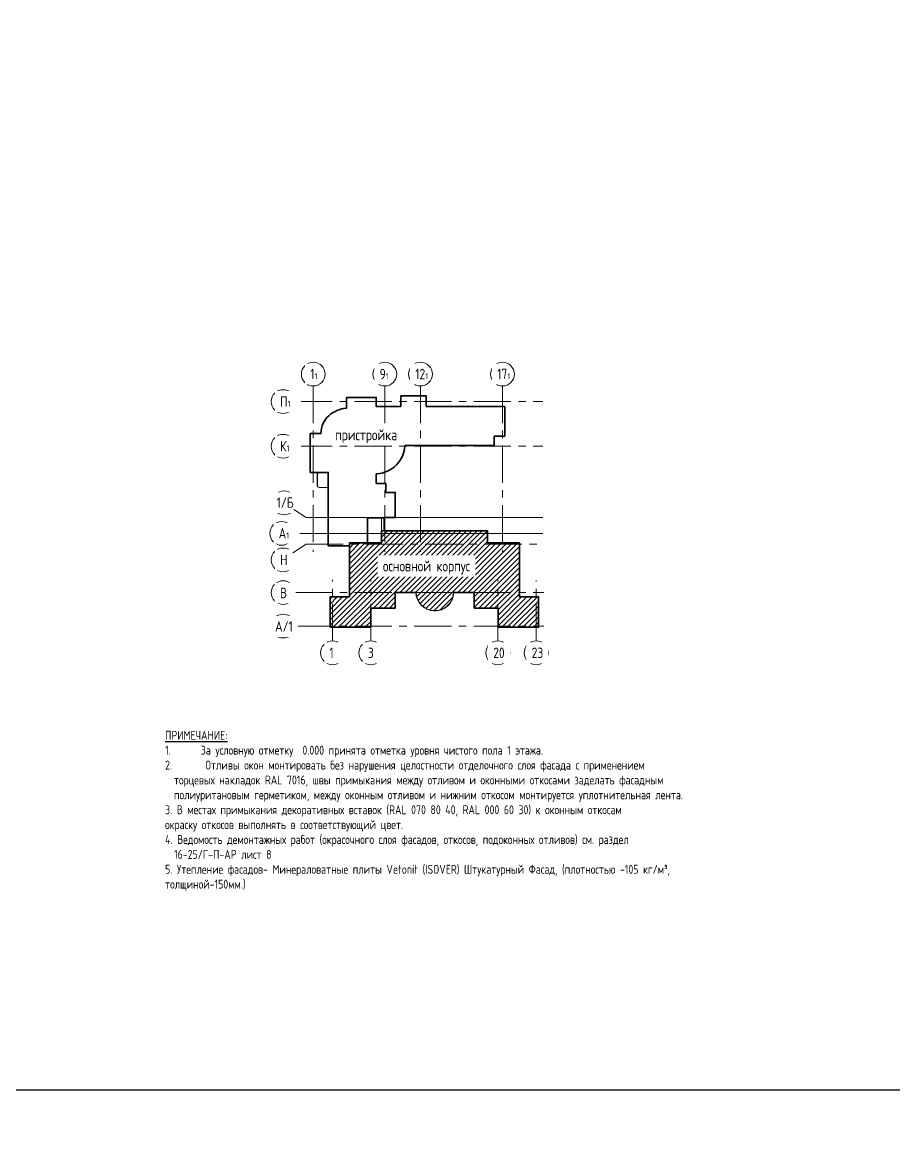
# Model space of a CAD drawing. Header units: millimetres. Extents: x -136099598 to 9192475, y 0 to 555997.
# Drawn here: x -275722 to -246465, y 240889 to 278391 of the extents above; entities that cross this region are included whole.
import ezdxf
from ezdxf import colors
from ezdxf.entities.mleader import LeaderData, LeaderLine
from ezdxf.math import Vec2, Vec3

# ---------------------------------------------------------------- set-up
doc = ezdxf.new("R2010")
doc.units = ezdxf.units.MM
doc.header["$MEASUREMENT"] = 0
doc.linetypes.add('01_base$0$DASHED2', pattern=[0.375, 0.25, -0.125])
doc.linetypes.add('CENTER', pattern=[2, 1.25, -0.25, 0.25, -0.25])
doc.layers.get('0').update_dxf_attribs({"color": 250, "lineweight": 9})
doc.layers.add('_RAMKA', color=7, linetype='Continuous')
for name, color, linetype, lineweight in [('АПР_Примечание', 250, 'Continuous', 9), ('АР_Оси', 193, 'Continuous', 9), ('АР_Отметки', 250, 'Continuous', 15), ('АР_тонкая линия', 250, 'Continuous', 0), ('СПДС_+АР_Стены', 250, 'Continuous', 20)]:
    doc.layers.add(name, color=color, linetype=linetype, lineweight=lineweight)
doc.styles.add('ISOCPEUR', font='isocpeur.ttf', dxfattribs={"width": 0.7})
doc.styles.add('ГОСТ 2.304', font='isocpeur.ttf', dxfattribs={"width": 0.7})

# ---------------------------------------------------------------- blocks, each defined once
blk = doc.blocks.new('_DotSmall')
at = {"color": 0, "linetype": 'ByBlock', "const_width": 0.5}
blk.add_lwpolyline([(-0.0625, 0, 1), (0.0625, 0, 1)], format="xyb", close=True, dxfattribs=at)

msp = doc.modelspace()

# ---------------------------------------------------------------- hatches: boundary and pattern name
at = {"layer": 'СПДС_+АР_Стены', "linetype": '01_base$0$DASHED2', "lineweight": 5, "ltscale": 500}
h = msp.add_hatch(dxfattribs=at)
h.set_pattern_fill('ANSI31', color=256, scale=1000)
h.set_pattern_definition([(45, (-11964.17, -21067.68), (-88.388348, 88.388348), [])])
h.paths.add_polyline_path([(-264022.6, 258712.5), (-264021.1, 259118.9), (-264740.3, 259118.9), (-264740.3, 259086.1), (-265309.1, 259086.1), (-265309.1, 258109.4), (-264022.6, 258109.4)])
h.paths.add_polyline_path([(-265309.1, 259086.1), (-265385, 259086.1), (-265385, 258109.4), (-265309.1, 258109.4)])
h.paths.add_polyline_path([(-265330.5, 258083.4), (-265335.1, 258083.4), (-265335.1, 258109.4), (-265385, 258109.4), (-265385, 258067.9), (-265309.1, 258067.9), (-265309.1, 258072.3), (-265330.5, 258072.3)])
h.paths.add_polyline_path([(-265330.5, 258109.4), (-265335.1, 258109.4), (-265335.1, 258083.4), (-265330.5, 258083.4)], flags=17)
h.paths.add_polyline_path([(-265309.1, 258083.4), (-265330.5, 258083.4), (-265330.5, 258072.3), (-265309.1, 258072.3)], flags=17)
h.paths.add_polyline_path([(-265309.1, 258109.4), (-265330.5, 258109.4), (-265330.5, 258083.4), (-265309.1, 258083.4)], flags=17)
h.paths.add_polyline_path([(-264022.6, 258109.4), (-265309.1, 258109.4), (-265309.1, 258083.4), (-265309.1, 258072.3), (-265309.1, 258067.9), (-264022.6, 258067.9)])
h.paths.add_polyline_path([(-263198.3, 259118.9), (-264019.1, 259118.9), (-264019.1, 258712.5), (-263198.3, 258712.5)])
h.paths.add_polyline_path([(-259031.4, 260857.4), (-264740.3, 260857.4), (-264740.3, 259118.9), (-263198.3, 259118.9), (-263198.3, 259239.4), (-260549.1, 259239.4), (-260549.1, 259118.9), (-259031.4, 259118.9)])
h.paths.add_polyline_path([(-261246.4, 259239.4), (-262497.3, 259239.4, 0.0486414), (-262482.9, 259118.9), (-261260.8, 259118.9, 0.0486083)])
h.paths.add_polyline_path([(-261260.8, 259118.9), (-262482.9, 259118.9, 0.3436054), (-261891.8, 258628.2, 0.3611755)])
h.paths.add_polyline_path([(-259757.6, 259118.9), (-260549.1, 259118.9), (-260549.1, 258712.5), (-259757.6, 258712.5)])
h.paths.add_polyline_path([(-258467.6, 259086.1), (-259031.4, 259086.1), (-259031.4, 259118.9), (-259757.6, 259118.9), (-259757.6, 258712.5), (-259749.2, 258712.5), (-259749.2, 258109.4), (-258467.6, 258109.4)])
h.paths.add_polyline_path([(-258467.6, 258109.4), (-259749.2, 258109.4), (-259749.2, 258067.9), (-258467.6, 258067.9)])
h.paths.add_polyline_path([(-258386.7, 258109.4), (-258467.6, 258109.4), (-258467.6, 258067.9), (-258386.7, 258067.9)])
h.paths.add_polyline_path([(-258386.7, 259086.1), (-258467.6, 259086.1), (-258467.6, 258109.4), (-258386.7, 258109.4)])
h.paths.add_polyline_path([(-259031.4, 260900.3), (-259601.1, 260900.3), (-259601.1, 260857.4), (-259031.4, 260857.4)])
h.paths.add_polyline_path([(-259601.1, 260900.3), (-260097.4, 260900.3), (-260097.4, 261223.9), (-262352.1, 261223.9), (-262352.1, 260857.4), (-259601.1, 260857.4)])
h.paths.add_polyline_path([(-260097.4, 261302.8), (-262352.1, 261302.8), (-262352.1, 261223.9), (-260097.4, 261223.9)])
h.paths.add_polyline_path([(-262352.1, 261302.8), (-263552.1, 261302.8), (-263552.1, 261223.9), (-262352.1, 261223.9)])
h.paths.add_polyline_path([(-262352.1, 261223.9), (-263552.1, 261223.9), (-263552.1, 260857.4), (-262352.1, 260857.4)])
h.paths.add_polyline_path([(-263552.1, 261223.9), (-263662.7, 261223.9), (-263662.7, 260900.3), (-264740.3, 260900.3), (-264740.3, 260857.4), (-263552.1, 260857.4)])
h.paths.add_polyline_path([(-263552.1, 261302.8), (-263662.7, 261302.8), (-263662.7, 261302.8), (-263662.7, 261223.9), (-263552.1, 261223.9)])

# ---------------------------------------------------------------- linework, layer by layer
at = {"layer": '_RAMKA', "ltscale": 100}
msp.add_lwpolyline([(-245672.6, 242529), (-245672.6, 326529), (-366572.1, 326529), (-366572.1, 242529)], close=True, dxfattribs=at)
at = {"layer": 'АР_Оси', "color": 5, "linetype": 'CENTER', "ltscale": 1000}
for p, q in [((-265952.1, 266174.1), (-265952.1, 260600.9)), ((-263552.1, 266174.1), (-263552.1, 260600.9)), ((-262352.1, 266174.1), (-262352.1, 260600.9)), ((-259601.1, 266174.1), (-259601.1, 260600.9)), ((-266565.5, 265648.9), (-258247.7, 265648.9)), ((-266565.5, 264148.9), (-258247.7, 264148.9)), ((-266196.5, 260857.4), (-258205.8, 260857.4)), ((-265309.1, 257608.5), (-265309.1, 259658.8)), ((-264019.1, 257608.5), (-264019.1, 259658.8)), ((-259757.6, 257608.5), (-259757.6, 259658.8)), ((-258467.6, 257608.5), (-258467.6, 259643.6)), ((-266565.5, 259232), (-258205.8, 259232)), ((-266565.5, 258109.4), (-258205.8, 258109.4))]:
    msp.add_line(p, q, dxfattribs=at)
at = {"layer": 'АР_Оси', "color": 5, "ltscale": 0.5}
for p, q in [((-266196.5, 261753.7), (-258247.7, 261753.7)), ((-266613.8, 261223.9), (-258247.7, 261223.9))]:
    msp.add_line(p, q, dxfattribs=at)
for centre in [(-265952.1, 266574.1), (-263552.1, 266574.1), (-262352.1, 266574.1), (-259601.1, 266574.1), (-266965.5, 265648.9), (-266965.5, 264148.9), (-266931.3, 262248.5), (-266965.5, 260330.3), (-266965.5, 259232), (-266965.5, 258109.4), (-265309.1, 257208.5), (-264019.1, 257208.5), (-259757.6, 257208.5), (-258467.6, 257208.5)]:
    msp.add_circle(centre, 400, dxfattribs=at)
at = {"layer": 'АР_тонкая линия', "color": 4, "ltscale": 100}
for p, q in [((-263662.7, 261302.8), (-263662.7, 261741.9)), ((-263588.1, 261302.8), (-263588.1, 261741.9))]:
    msp.add_line(p, q, dxfattribs=at)
at = {"layer": 'АР_тонкая линия', "color": 4, "lineweight": 35, "ltscale": 100}
msp.add_lwpolyline([(-264835.8, 265790.9), (-263836.8, 265790.9), (-263836.8, 265486.4), (-263008.4, 265486.4), (-263008.4, 265842.7), (-262161.7, 265842.7), (-262161.8, 265486.4), (-259521.3, 265486.4), (-259521.3, 264487.4), (-259877.6, 264487.4), (-259877.6, 264169.7), (-262876.5, 264169.7), (-262876.5, 264155.5, -0.1768281), (-263157.7, 263525.9, -0.1882125), (-263822.6, 263222), (-263836.8, 263222), (-263836.8, 262899.2), (-263519.1, 262899.2), (-263519.1, 262601.7), (-263202.3, 262601.7), (-263202.3, 261755), (-263588.1, 261755), (-263588.1, 261741.9), (-264135.3, 261741.9), (-264135.3, 260900.3), (-264647.5, 260900.3), (-264702, 260900.3), (-264740.3, 260900.3), (-264740.3, 260802.8), (-265451, 260802.8), (-265451, 263269.2), (-266054, 263269.2), (-266054, 264572.7), (-265697.7, 264572.7), (-265697.7, 264586.9, -0.2153269), (-265433.9, 265171.2, -0.1503938), (-264850, 265434.6), (-264835.8, 265434.6), (-264835.8, 265790.9)], format="xyb", dxfattribs=at)
at = {"layer": 'АР_тонкая линия', "color": 4, "ltscale": 100}
for points in [[(-265817.7, 262822.8), (-265817.7, 263269.2)], [(-265451, 262763.6), (-265756.8, 262763.6)]]:
    msp.add_lwpolyline(points, dxfattribs=at)
msp.add_lwpolyline([(-265812.6, 263269.2), (-265451, 263269.2), (-265451, 262768.7), (-265757, 262768.7, -0.4154291), (-265812.6, 262824.5), (-265812.6, 263269.2)], format="xyb", dxfattribs=at)
at = {"layer": 'АР_тонкая линия', "color": 6, "lineweight": 35, "ltscale": 100}
for points in [[(-265385, 258067.8), (-265385, 259086.1), (-264740.3, 259086.1), (-264740.3, 260900.3), (-263662.7, 260900.3), (-263662.7, 261302.8), (-260097.4, 261302.8), (-260097.4, 260900.3), (-259031.4, 260900.3), (-259031.4, 259086.1), (-258386.7, 259086.1), (-258386.7, 258067.9), (-259749.2, 258067.9), (-259749.2, 258712.5), (-260549.1, 258712.5), (-260549.1, 259239.4), (-261246.4, 259239.4)], [(-262497.3, 259239.4), (-263198.3, 259239.4), (-263198.3, 258712.5), (-264022.6, 258712.5), (-264022.6, 258067.9), (-265385, 258067.9)]]:
    msp.add_lwpolyline(points, dxfattribs=at)
at = {"layer": 'АР_тонкая линия', "color": 6, "ltscale": 100}
msp.add_lwpolyline([(-262508, 259239.4), (-262497.3, 259239.4)], dxfattribs=at)
for points in [[(-261246.4, 259239.4), (-261235.9, 259239.4, -0.4168913), (-261892.1, 258618, -0.3984238), (-262508, 259239.4)], [(-261246.4, 259238.4, -0.4166399), (-261891.8, 258628.2, -0.398914), (-262497.3, 259239.4)], [(-262497.3, 259239.4, 0.3987103), (-261892.2, 258628.2, 0.4172957), (-261246.4, 259239.4)], [(-262497.3, 259239.4, 0.3987103), (-261892.2, 258628.2, 0.4172957), (-261246.4, 259239.4)]]:
    msp.add_lwpolyline(points, format="xyb", dxfattribs=at)
at = {"layer": 'АР_тонкая линия', "ltscale": 100}
for points in [[(-265309.1, 258109.4), (-265335.1, 258109.4), (-265335.1, 258083.4), (-265309.1, 258083.4)], [(-265330.5, 258072.3), (-265309.1, 258072.3), (-265309.1, 258109.4), (-265330.5, 258109.4)]]:
    msp.add_lwpolyline(points, close=True, dxfattribs=at)
at = {"layer": 'АР_тонкая линия', "color": 4, "ltscale": 100}
msp.add_arc((-265756.8, 262824.5), 60.9, 180, 270, dxfattribs=at)
at = {"layer": 'АР_тонкая линия', "color": 6, "ltscale": 100}
msp.add_arc((-261872.1, 259254), 636.3, 181.31678, 358.68322, dxfattribs=at)

# ---------------------------------------------------------------- texts
at = {"layer": 'АПР_Примечание', "color": 7, "lineweight": -2, "insert": (-270928.6, 254589.2), "char_height": 300, "attachment_point": 1, "style": 'ISOCPEUR'}
msp.add_mtext_dynamic_manual_height_columns('{\\W0.8;\\LПРИМЕЧАНИЕ:\\P\\pxi-1,l1;\\l1.^IЗа условную отметку  0.000 принята отметка уровня чистого пола 1 этажа. \\P2.^I Отливы окон монтировать без нарушения целостности отделочного слоя фасада с применением торцевых накладок RAL 7016, швы примыкания между отливом и оконными откосами заделать фасадным полиуритановым герметиком, между оконным отливом и нижним откосом монтируется уплотнительная лента. \\P3. В местах примыкания декоративных вставок (RAL 070 80 40, RAL 000 60 30) к оконным откосам\\Pокраску откосов выполнять в соответствующий цвет.\\P4. Ведомость демонтажных работ (окрасочного слоя фасадов, откосов, подоконных отливов) см. раздел 16-25/Г-П-АР лист \\C1;8\\P\\pi0,l0;\\C256;5.\\C1; \\C256;Утепление фасадов- \\W0.8;Минераловатные плиты Vetonit (ISOVER) Штукатурный Фасад, (плотностью -105 кг/м³, толщиной-150мм.)}', width=17387.377, gutter_width=0, heights=[7918.8], dxfattribs=at)

# ---------------------------------------------------------------- next in the draw order: texts
at = {"layer": 'АР_Оси', "color": 5, "char_height": 350, "attachment_point": 1, "line_spacing_factor": 1.149209, "style": 'ГОСТ 2.304', "bg_fill": 2}
for s, insert, width in [('{\\W0.8;1\\H0.57143x;1}', (-266052, 266751.9), 123.867), ('{\\W0.8;9\\H0.57143x;1}', (-263726.2, 266751.9), 123.867), ('{\\W0.8;12\\H0.57143x;1}', (-262526.2, 266751.9), 123.867), ('{\\W0.8;17\\H0.57143x;1}', (-259775.2, 266751.9), 123.867), ('{\\W0.8;П\\H0.57143x;1}', (-267065.3, 265826.7), 528.82), ('{\\W0.8;К\\H0.57143x;1}', (-267065.3, 264326.7), 528.82), ('{\\W0.8;1/Б}', (-267181.9, 262431.2), 528.82), ('{\\W0.8;В}', (-267070.8, 259394.7), 1.455191522836685e-11), ('{\\W0.8;А/1}', (-267234.2, 258272.2), 1.455191522836685e-11), ('{\\W0.8;23}', (-258619.1, 257386.3), 370.762)]:
    msp.add_mtext(s, dxfattribs=dict(at, insert=insert, width=width))
at = {"layer": 'АР_Оси', "color": 5, "attachment_point": 1, "line_spacing_factor": 1.149209, "style": 'ГОСТ 2.304', "bg_fill": 2}
for s, insert, char_height in [('{\\W0.8;пристройка}', (-265223.8, 264714), 363.228), ('{\\W0.8;Н}', (-267065.3, 260508.1), 350), ('{\\W0.8;основной корпус}', (-263614.8, 260308.7), 363.228), ('{\\W0.8;1}', (-265409, 257386.3), 350), ('{\\W0.8;3}', (-264119, 257386.3), 350), ('{\\W0.8;20}', (-259910.6, 257386.3), 350)]:
    msp.add_mtext(s, dxfattribs=dict(at, insert=insert, char_height=char_height))

# ---------------------------------------------------------------- next in the draw order: linework, layer by layer
at = {"layer": 'АР_Оси', "color": 5, "linetype": 'CENTER', "ltscale": 1000}
msp.add_line((-266640.6, 260563.7), (-266196.5, 260857.4), dxfattribs=at)
at = {"layer": 'АР_Оси', "color": 5, "ltscale": 0.5}
msp.add_circle((-267013.8, 261223.7), 400, dxfattribs=at)

# ---------------------------------------------------------------- next in the draw order: texts
at = {"layer": 'АР_Оси', "color": 5, "insert": (-267113.6, 261401.5), "char_height": 350, "width": 528.82, "attachment_point": 1, "line_spacing_factor": 1.149209, "style": 'ГОСТ 2.304', "bg_fill": 2}
msp.add_mtext('{\\W0.8;А\\H0.57143x;1}', dxfattribs=at)

# ---------------------------------------------------------------- next in the draw order: linework, layer by layer
at = {"layer": 'АР_Оси', "color": 5, "linetype": 'CENTER', "ltscale": 1000}
msp.add_line((-266601.8, 262028.3), (-266196.5, 261753.7), dxfattribs=at)

# ---------------------------------------------------------------- next in the draw order: leaders
at = {"layer": 'АР_Отметки'}
ml = msp.add_multileader_mtext('Standard', dxfattribs=at)
ml.set_content('Л.4', color=256, style='ISOCPEUR')
ml.set_leader_properties(color=256, linetype='Continuous', lineweight=-1)
ml.set_arrow_properties(name='DOTSMALL')
ml.build(insert=Vec2(0, 0))
ml.multileader.update_dxf_attribs({"has_text_frame": 1, "text_left_attachment_type": 4, "text_right_attachment_type": 4, "dogleg_length": 100, "arrow_head_size": 180})
ctx = ml.context
ctx.base_point, ctx.char_height, ctx.arrow_head_size, ctx.landing_gap_size, ctx.plane_origin = Vec3(-311135.8, 538598.3), 250, 180, 50, Vec3(-283015.4, 526440.7)
ctx.left_attachment, ctx.right_attachment = 4, 4
notes = []
notes.append((ctx, [(0, (0, 0, 0), (0, 0), (1, 0), 1, [])]))
ctx.mtext.insert, ctx.mtext.width, ctx.mtext.line_spacing_style, ctx.mtext.flow_direction = Vec3(-311085.8, 538931.7), 852.697, 2, 5
ml = msp.add_multileader_mtext('Standard', dxfattribs=at)
ml.set_content('+19,400', color=256, style='ISOCPEUR')
ml.set_leader_properties(color=256, linetype='Continuous', lineweight=-1)
ml.set_arrow_properties(name='DOTSMALL')
ml.build(insert=Vec2(0, 0))
ml.multileader.update_dxf_attribs({"has_text_frame": 1, "text_left_attachment_type": 4, "text_right_attachment_type": 4, "dogleg_length": 100, "arrow_head_size": 180})
ctx = ml.context
ctx.base_point, ctx.char_height, ctx.arrow_head_size, ctx.landing_gap_size, ctx.plane_origin = Vec3(-322660.1, 485151.1), 250, 180, 50, Vec3(-322657.2, 482963.8)
ctx.left_attachment, ctx.right_attachment = 4, 4
notes.append((ctx, [(0, (0, 0, 0), (0, 0), (1, 0), 1, [])]))
ctx.mtext.insert, ctx.mtext.width, ctx.mtext.defined_height, ctx.mtext.line_spacing_style, ctx.mtext.flow_direction = Vec3(-322610.1, 485484.5), 696.035, 776.5, 2, 5
ml = msp.add_multileader_mtext('Standard', dxfattribs=at)
ml.set_content('+19,400', color=256, style='ISOCPEUR')
ml.set_leader_properties(color=256, linetype='Continuous', lineweight=-1)
ml.set_arrow_properties(name='DOTSMALL')
ml.build(insert=Vec2(0, 0))
ml.multileader.update_dxf_attribs({"has_text_frame": 1, "text_left_attachment_type": 4, "text_right_attachment_type": 4, "dogleg_length": 100, "arrow_head_size": 180})
ctx = ml.context
ctx.base_point, ctx.char_height, ctx.arrow_head_size, ctx.landing_gap_size, ctx.plane_origin = Vec3(-280784.2, 485252.5), 250, 180, 50, Vec3(-280865.6, 483541.8)
ctx.left_attachment, ctx.right_attachment = 4, 4
notes.append((ctx, [(0, (0, 0, 0), (0, 0), (1, 0), 1, [])]))
ctx.mtext.insert, ctx.mtext.width, ctx.mtext.defined_height, ctx.mtext.line_spacing_style, ctx.mtext.flow_direction = Vec3(-280734.2, 485585.8), 696.035, 776.5, 2, 5
for ctx, leaders in notes:
    for number, flags, end, landing, length, lines in leaders:
        leader = LeaderData()
        leader.index, (leader.has_last_leader_line, leader.has_dogleg_vector, leader.attachment_direction) = number, flags
        leader.last_leader_point, leader.dogleg_vector, leader.dogleg_length = Vec3(end), Vec3(landing), length
        for number, points, colour, breaks in lines:
            line = LeaderLine()
            line.index, line.vertices, line.color, line.breaks = number, Vec3.list(points), colors.encode_raw_color(colour), breaks
            leader.lines.append(line)
        ctx.leaders.append(leader)

doc.saveas('drawing.dxf')
